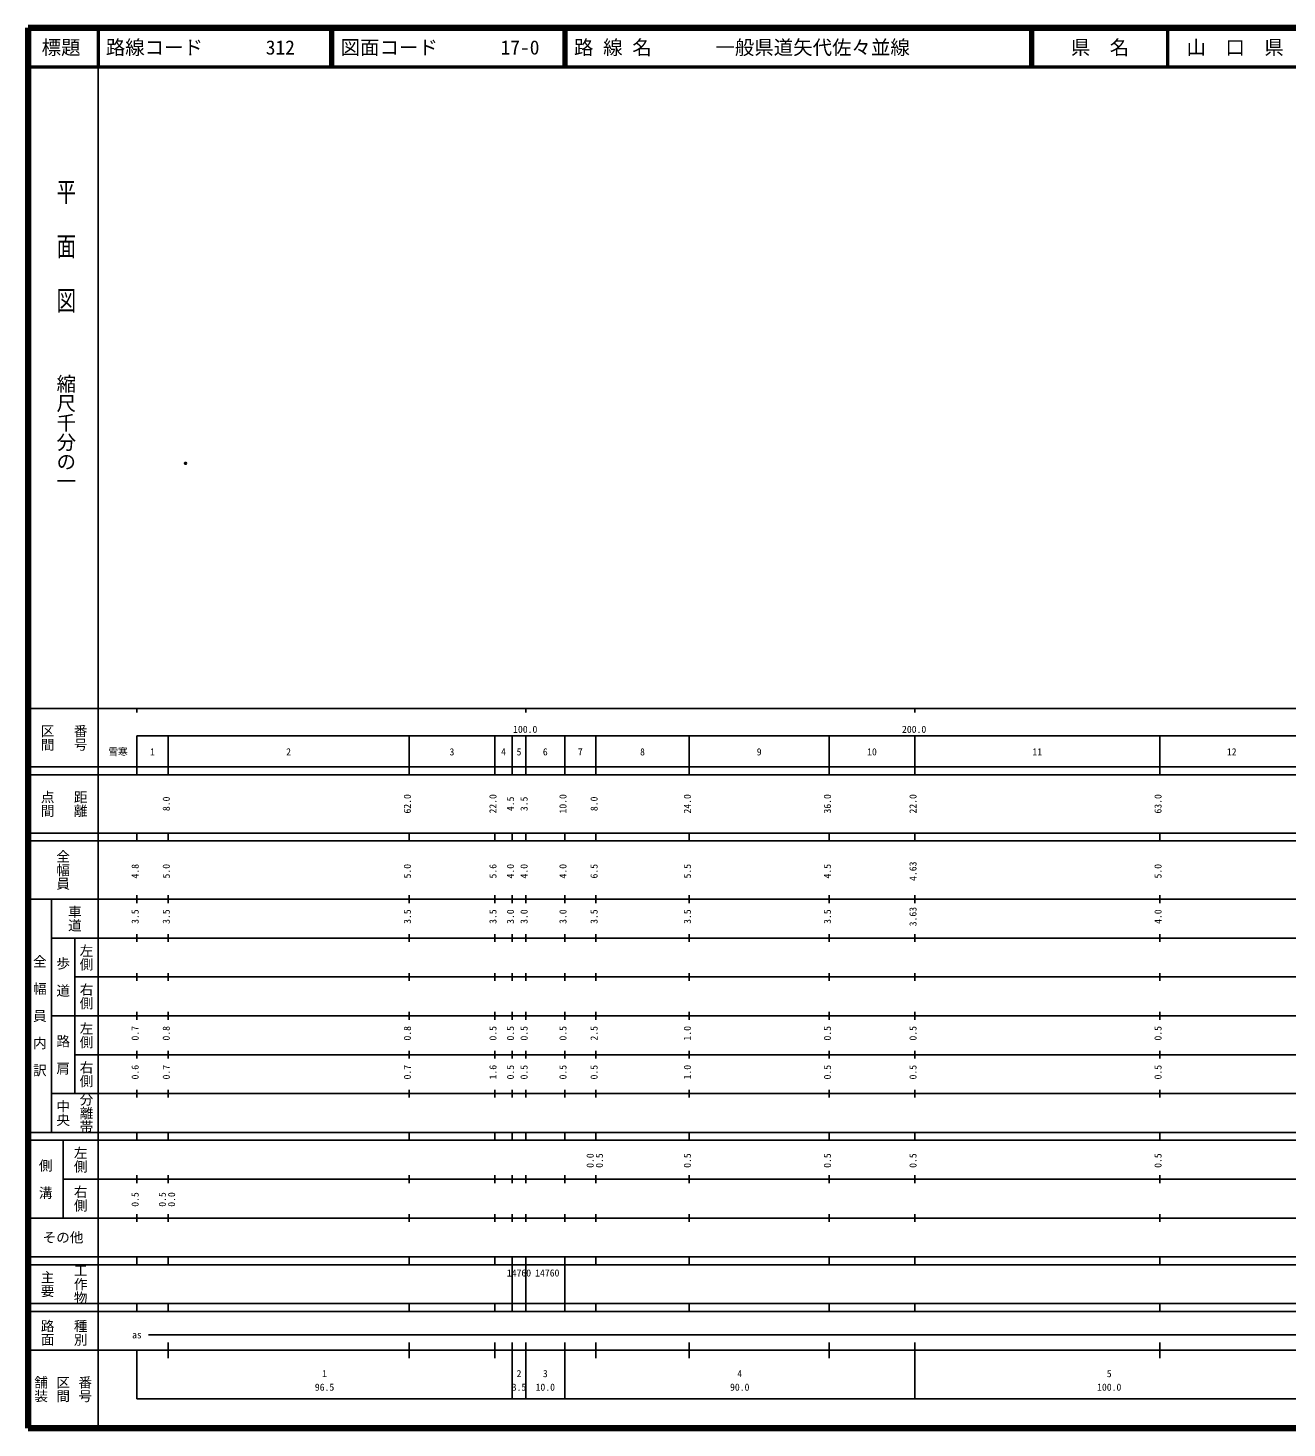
# Model space of a CAD drawing. Units: millimetres on the paper. Extents: x 40 to 680, y 20 to 380.
# Drawn here: x 40 to 363.7, y 20 to 380 of the extents above; entities that cross this region are included whole.
import ezdxf
from ezdxf.enums import TextEntityAlignment as Align

# ---------------------------------------------------------------- set-up
doc = ezdxf.new("R2010")
doc.units = ezdxf.units.MM
doc.header["$PDMODE"] = 32
doc.header["$PDSIZE"] = 0.5
doc.layers.add('M-OTRS', color=6, linetype='Continuous')
doc.layers.add('M-TTL-TXT', color=7, linetype='Continuous')
for name, color, linetype, lineweight in [('M-TTL', 2, 'Continuous', 140), ('M-TTL-BAND', 7, 'Continuous', 25), ('M-TTL-LINE', 7, 'Continuous', 50)]:
    doc.layers.add(name, color=color, linetype=linetype, lineweight=lineweight)
doc.styles.add('@ＭＳ ゴシック', font='')
doc.styles.add('ＭＳ ゴシック', font='')
doc.styles.get('@ＭＳ ゴシック').set_extended_font_data('@MS Gothic')
doc.styles.get('ＭＳ ゴシック').set_extended_font_data('MS Gothic')

msp = doc.modelspace()

# ---------------------------------------------------------------- linework, layer by layer
at = {"layer": 'M-OTRS'}
msp.add_point((80.508, 268.058), dxfattribs=at)
at = {"layer": 'M-TTL'}
for p, q in [((40, 380), (40, 20)), ((680, 380), (40, 380)), ((40, 20), (680, 20))]:
    msp.add_line(p, q, dxfattribs=at)
at = {"layer": 'M-TTL-BAND'}
for p, q in [((58, 370), (58, 20)), ((40, 205), (579, 205)), ((68, 205), (68, 204)), ((168, 205), (168, 204)), ((268, 205), (268, 204)), ((68, 198), (579, 198)), ((68, 198), (68, 188)), ((76, 188), (76, 198)), ((138, 188), (138, 198)), ((160, 188), (160, 198)), ((164.5, 188), (164.5, 198)), ((168, 188), (168, 198)), ((178, 188), (178, 198)), ((186, 188), (186, 198)), ((210, 188), (210, 198)), ((246, 188), (246, 198)), ((268, 188), (268, 198)), ((331, 188), (331, 198)), ((40, 190), (579, 190)), ((40, 188), (579, 188)), ((40, 173), (579, 173)), ((68, 171), (68, 173)), ((76, 171), (76, 173)), ((138, 171), (138, 173)), ((160, 171), (160, 173)), ((164.5, 171), (164.5, 173)), ((168, 171), (168, 173)), ((178, 171), (178, 173)), ((186, 171), (186, 173)), ((210, 171), (210, 173)), ((246, 171), (246, 173)), ((268, 171), (268, 173)), ((331, 171), (331, 173)), ((40, 171), (579, 171)), ((40, 156), (579, 156)), ((46, 96), (46, 156)), ((68, 155), (68, 157)), ((76, 155), (76, 157)), ((138, 155), (138, 157)), ((160, 155), (160, 157)), ((164.5, 155), (164.5, 157)), ((168, 155), (168, 157)), ((178, 155), (178, 157)), ((186, 155), (186, 157)), ((210, 155), (210, 157)), ((246, 155), (246, 157)), ((268, 155), (268, 157)), ((331, 155), (331, 157)), ((46, 146), (579, 146)), ((52, 146), (52, 106)), ((68, 145), (68, 147)), ((76, 145), (76, 147)), ((138, 145), (138, 147)), ((160, 145), (160, 147)), ((164.5, 145), (164.5, 147)), ((168, 145), (168, 147)), ((178, 145), (178, 147)), ((186, 145), (186, 147)), ((210, 145), (210, 147)), ((246, 145), (246, 147)), ((268, 145), (268, 147)), ((331, 145), (331, 147)), ((68, 135), (68, 137)), ((76, 135), (76, 137)), ((138, 135), (138, 137)), ((160, 135), (160, 137)), ((164.5, 135), (164.5, 137)), ((168, 135), (168, 137)), ((178, 135), (178, 137)), ((186, 135), (186, 137)), ((210, 135), (210, 137)), ((246, 135), (246, 137)), ((268, 135), (268, 137)), ((331, 135), (331, 137)), ((52, 136), (579, 136)), ((46, 126), (579, 126)), ((68, 125), (68, 127)), ((76, 125), (76, 127)), ((138, 125), (138, 127)), ((160, 125), (160, 127)), ((164.5, 125), (164.5, 127)), ((168, 125), (168, 127)), ((178, 125), (178, 127)), ((186, 125), (186, 127)), ((210, 125), (210, 127)), ((246, 125), (246, 127)), ((268, 125), (268, 127)), ((331, 125), (331, 127)), ((52, 116), (579, 116)), ((68, 115), (68, 117)), ((76, 115), (76, 117)), ((138, 115), (138, 117)), ((160, 115), (160, 117)), ((164.5, 115), (164.5, 117)), ((168, 115), (168, 117)), ((178, 115), (178, 117)), ((186, 115), (186, 117)), ((210, 115), (210, 117)), ((246, 115), (246, 117)), ((268, 115), (268, 117)), ((331, 115), (331, 117)), ((46, 106), (579, 106)), ((68, 105), (68, 107)), ((76, 105), (76, 107)), ((138, 105), (138, 107)), ((160, 105), (160, 107)), ((164.5, 105), (164.5, 107)), ((168, 105), (168, 107)), ((178, 105), (178, 107)), ((186, 105), (186, 107)), ((210, 105), (210, 107)), ((246, 105), (246, 107)), ((268, 105), (268, 107)), ((331, 105), (331, 107)), ((40, 96), (579, 96)), ((40, 94), (579, 94)), ((49, 94), (49, 74)), ((68, 94), (68, 96)), ((76, 94), (76, 96)), ((138, 94), (138, 96)), ((160, 94), (160, 96)), ((164.5, 94), (164.5, 96)), ((168, 94), (168, 96)), ((178, 94), (178, 96)), ((186, 94), (186, 96)), ((210, 94), (210, 96)), ((246, 94), (246, 96)), ((268, 94), (268, 96)), ((331, 94), (331, 96)), ((49, 84), (579, 84)), ((68, 83), (68, 85)), ((76, 83), (76, 85)), ((138, 83), (138, 85)), ((160, 83), (160, 85)), ((164.5, 83), (164.5, 85)), ((168, 83), (168, 85)), ((178, 83), (178, 85)), ((186, 83), (186, 85)), ((210, 83), (210, 85)), ((246, 83), (246, 85)), ((268, 83), (268, 85)), ((331, 83), (331, 85)), ((40, 74), (579, 74)), ((68, 73), (68, 75)), ((76, 73), (76, 75)), ((138, 73), (138, 75)), ((160, 73), (160, 75)), ((164.5, 73), (164.5, 75)), ((168, 73), (168, 75)), ((178, 73), (178, 75)), ((186, 73), (186, 75)), ((210, 73), (210, 75)), ((246, 73), (246, 75)), ((268, 73), (268, 75)), ((331, 73), (331, 75)), ((40, 64), (579, 64)), ((40, 62), (579, 62)), ((68, 62), (68, 64)), ((76, 62), (76, 64)), ((138, 62), (138, 64)), ((160, 62), (160, 64)), ((164.5, 62), (164.5, 64)), ((164.5, 52), (164.5, 62)), ((168, 62), (168, 64)), ((168, 52), (168, 62)), ((168, 52), (168, 62)), ((178, 62), (178, 64)), ((178, 52), (178, 62)), ((186, 62), (186, 64)), ((210, 62), (210, 64)), ((246, 62), (246, 64)), ((268, 62), (268, 64)), ((331, 62), (331, 64)), ((40, 52), (579, 52)), ((68, 50), (68, 52)), ((76, 50), (76, 52)), ((138, 50), (138, 52)), ((160, 50), (160, 52)), ((164.5, 50), (164.5, 52)), ((168, 50), (168, 52)), ((178, 50), (178, 52)), ((186, 50), (186, 52)), ((210, 50), (210, 52)), ((246, 50), (246, 52)), ((268, 50), (268, 52)), ((331, 50), (331, 52)), ((40, 50), (579, 50)), ((71, 44), (565, 44)), ((40, 40), (579, 40)), ((68, 40), (68, 27.5)), ((76, 38), (76, 42)), ((138, 38), (138, 42)), ((160, 38), (160, 42)), ((164.5, 27.5), (164.5, 42)), ((168, 27.5), (168, 42)), ((178, 27.5), (178, 42)), ((186, 38), (186, 42)), ((210, 38), (210, 42)), ((246, 38), (246, 42)), ((268, 27.5), (268, 42)), ((331, 38), (331, 42)), ((68, 27.5), (579, 27.5))]:
    msp.add_line(p, q, dxfattribs=at)
at = {"layer": 'M-TTL-LINE'}
for p, q in [((58, 380), (58, 370)), ((117.75, 380), (117.75, 370)), ((118.25, 380), (118.25, 370)), ((177.75, 380), (177.75, 370)), ((178.25, 380), (178.25, 370)), ((297.75, 380), (297.75, 370)), ((298.25, 380), (298.25, 370)), ((333, 380), (333, 370)), ((40, 370), (680, 370))]:
    msp.add_line(p, q, dxfattribs=at)

# ---------------------------------------------------------------- texts
at = {"layer": 'M-TTL-BAND', "style": '@ＭＳ ゴシック', "width": 1.4}
msp.add_text('平  面  図', height=3.666, rotation=270, dxfattribs=at).set_placement((49.777, 306.475), align=Align.MIDDLE_RIGHT)
at = {"layer": 'M-TTL-BAND', "style": '@ＭＳ ゴシック'}
msp.add_text('縮尺千分の一', height=3.666, rotation=270, dxfattribs=at).set_placement((49.777, 261.03), align=Align.MIDDLE_RIGHT)
for s, p in [('区間', (45, 197.5)), ('番号', (53.5, 197.5)), ('点間', (45, 180.5)), ('距離', (53.5, 180.5)), ('全幅員', (49, 163.5)), ('車道', (52, 151)), ('左側', (55, 141)), ('全\u3000幅\u3000員\u3000内\u3000訳', (43, 126)), ('歩\u3000道', (49, 136)), ('右側', (55, 131)), ('左側', (55, 121)), ('路\u3000肩', (49, 116)), ('右側', (55, 111)), ('分離帯', (55, 101)), ('中央', (49, 101)), ('左側', (53.5, 89)), ('側\u3000溝', (44.5, 84)), ('右側', (53.5, 79)), ('工作物', (53.5, 57)), ('主要', (45, 57)), ('路面', (45, 44.5)), ('種別', (53.5, 44.5)), ('舗装', (43.333, 30)), ('区間', (49, 30)), ('番号', (54.667, 30))]:
    msp.add_text(s, height=2.566, rotation=270, dxfattribs=at).set_placement(p, align=Align.MIDDLE_CENTER)
at = {"layer": 'M-TTL-BAND', "style": 'ＭＳ ゴシック'}
for s, p in [('100.0', (167.844, 198.195)), ('200.0', (267.844, 198.195)), ('雪寒', (63.141, 192.405)), ('1', (72, 192.405)), ('2', (107, 192.405)), ('3', (149, 192.405)), ('4', (162.25, 192.405)), ('5', (166.25, 192.405)), ('6', (173, 192.405)), ('7', (182, 192.405)), ('8', (198, 192.405)), ('9', (228, 192.405)), ('10', (257, 192.405)), ('11', (299.5, 192.405)), ('12', (349.5, 192.405)), ('as', (68, 42.5)), ('1', (116.25, 32.523)), ('2', (166.25, 32.523)), ('3', (173, 32.523)), ('4', (223, 32.523)), ('5', (318, 32.523)), ('96.5', (116.25, 29.033)), ('3.5', (166.25, 29.033)), ('10.0', (173, 29.033)), ('90.0', (223, 29.033)), ('100.0', (318, 29.033))]:
    msp.add_text(s, height=1.833, dxfattribs=at).set_placement(p, align=Align.BOTTOM_CENTER)
for s, p in [('8.0', (77, 180.5)), ('62.0', (139, 180.5)), ('22.0', (161, 180.5)), ('4.5', (165.5, 180.5)), ('3.5', (169, 180.5)), ('10.0', (179, 180.5)), ('8.0', (187, 180.5)), ('24.0', (211, 180.5)), ('36.0', (247, 180.5)), ('22.0', (269, 180.5)), ('63.0', (332, 180.5)), ('4.8', (69, 163.174)), ('5.0', (77, 163.174)), ('5.0', (139, 163.174)), ('5.6', (161, 163.174)), ('4.0', (165.5, 163.174)), ('4.0', (169, 163.174)), ('4.0', (179, 163.174)), ('6.5', (187, 163.174)), ('5.5', (211, 163.174)), ('4.5', (247, 163.174)), ('4.63', (269, 163.174)), ('5.0', (332, 163.174)), ('3.5', (69, 151.5)), ('3.5', (77, 151.5)), ('3.5', (139, 151.5)), ('3.5', (161, 151.5)), ('3.0', (165.5, 151.5)), ('3.0', (169, 151.5)), ('3.0', (179, 151.5)), ('3.5', (187, 151.5)), ('3.5', (211, 151.5)), ('3.5', (247, 151.5)), ('3.63', (269, 151.5)), ('4.0', (332, 151.5)), ('0.7', (69, 121.5)), ('0.8', (77, 121.5)), ('0.8', (139, 121.5)), ('0.5', (161, 121.5)), ('0.5', (165.5, 121.5)), ('0.5', (169, 121.5)), ('0.5', (179, 121.5)), ('2.5', (187, 121.5)), ('1.0', (211, 121.5)), ('0.5', (247, 121.5)), ('0.5', (269, 121.5)), ('0.5', (332, 121.5)), ('0.6', (69, 111.5)), ('0.7', (77, 111.5)), ('0.7', (139, 111.5)), ('1.6', (161, 111.5)), ('0.5', (165.5, 111.5)), ('0.5', (169, 111.5)), ('0.5', (179, 111.5)), ('0.5', (187, 111.5)), ('1.0', (211, 111.5)), ('0.5', (247, 111.5)), ('0.5', (269, 111.5)), ('0.5', (332, 111.5)), ('0.0', (186, 88.764)), ('0.5', (188.37, 88.764)), ('0.5', (211, 88.764)), ('0.5', (247, 88.764)), ('0.5', (269, 88.764)), ('0.5', (332, 88.764)), ('0.5', (69, 78.764)), ('0.5', (76, 78.764)), ('0.0', (78.37, 78.764))]:
    msp.add_text(s, height=1.833, rotation=90, dxfattribs=at).set_placement(p, align=Align.BOTTOM_CENTER)
msp.add_text('その他', height=2.566, dxfattribs=at).set_placement((49, 69), align=Align.MIDDLE_CENTER)
for p in [(163.125, 58.405), (170.397, 58.405)]:
    msp.add_text('14760', height=1.833, dxfattribs=at).set_placement(p, align=Align.BOTTOM_LEFT)
at = {"layer": 'M-TTL-TXT', "style": 'ＭＳ ゴシック'}
for s, p in [('標題', (48.5, 375)), ('県\u3000名', (315.625, 375)), ('山\u3000口\u3000県', (350.375, 375))]:
    msp.add_text(s, height=3.666, dxfattribs=at).set_placement(p, align=Align.MIDDLE_CENTER)
for s, p in [('路線コード', (60, 375)), ('312', (101.142, 375)), ('図面コード', (120.38, 375)), ('17-0', (161.521, 375)), ('路 線 名', (180.38, 375)), ('一般県道矢代佐々並線', (216.734, 375))]:
    msp.add_text(s, height=3.666, dxfattribs=at).set_placement(p, align=Align.MIDDLE_LEFT)

doc.saveas('drawing.dxf')
